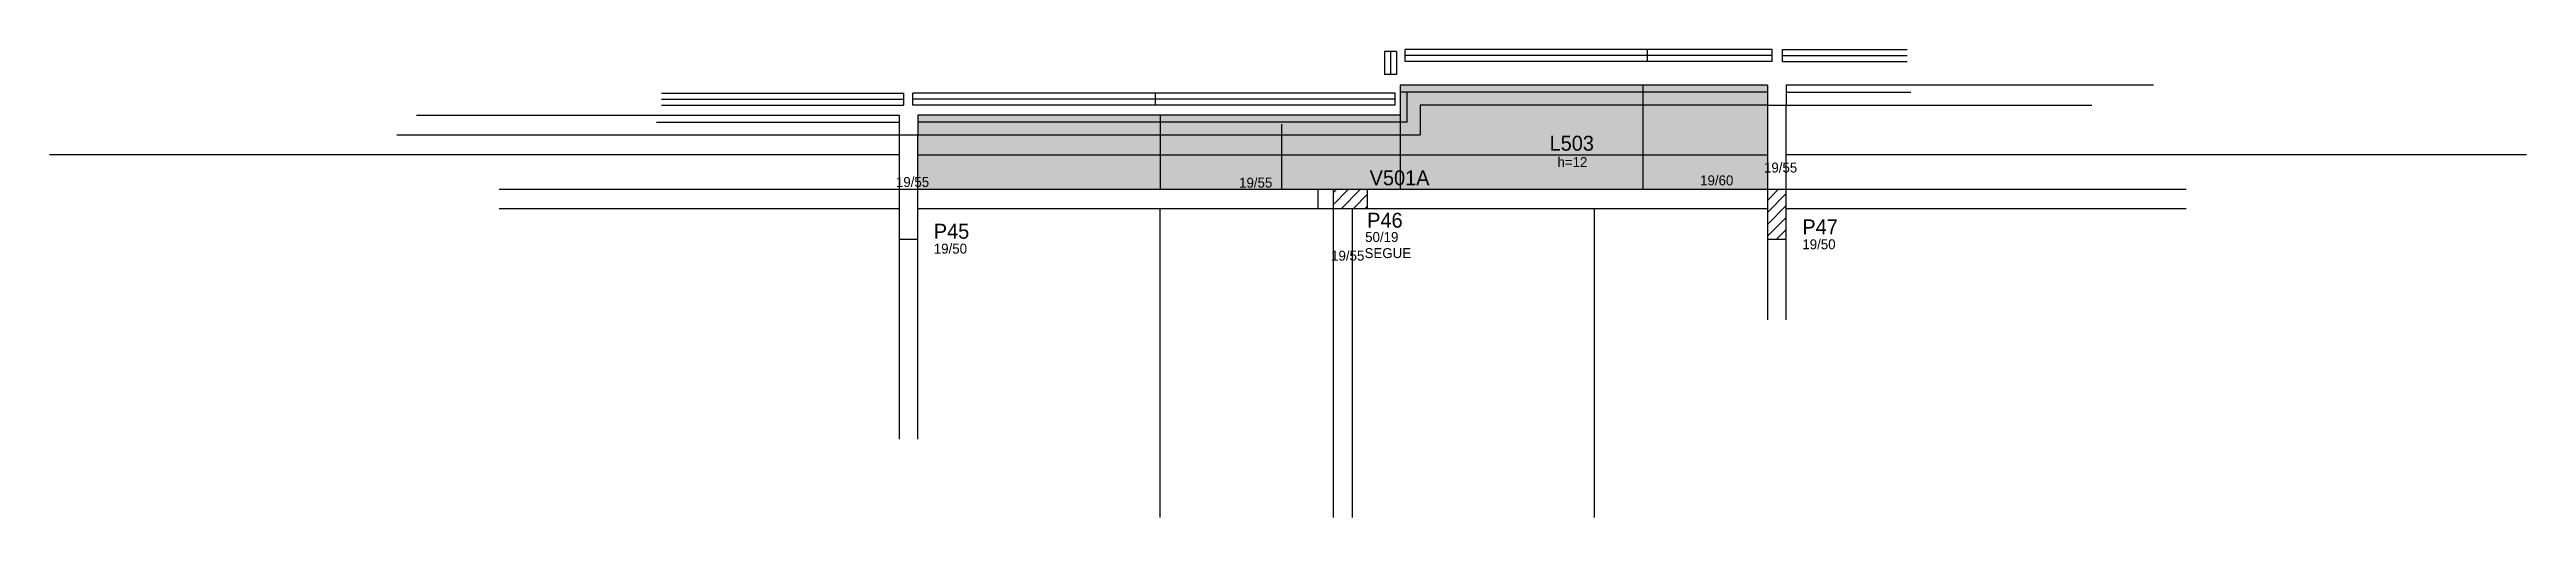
# Model space of a CAD drawing. Header units: metres. Extents: x 4489 to 6982, y 3187 to 3658.
import ezdxf

# ---------------------------------------------------------------- set-up
doc = ezdxf.new("R2010")
doc.units = ezdxf.units.M
for name, color, linetype in [('3', 7, 'Continuous'), ('4', 7, 'Continuous'), ('7', 7, 'Continuous'), ('Painéis', 7, 'Continuous'), ('REAPROVEITAMENTO', 7, 'Continuous'), ('SARR_2.2x7', 7, 'Continuous')]:
    doc.layers.add(name, color=color, linetype=linetype)

msp = doc.modelspace()

# ---------------------------------------------------------------- hatches: boundary and pattern name
at = {"layer": 'REAPROVEITAMENTO'}
h = msp.add_hatch(color=7, dxfattribs=at)
h.dxf.hatch_style = 1
h.paths.add_polyline_path([(6217.7, 3621.9), (5848.2, 3621.9), (5848.2, 3621.9), (5848.2, 3591.9), (5848.2, 3591.9), (5362.7, 3591.9), (5362.7, 3591.9), (5362.7, 3516.9), (5362.7, 3516.9), (6217.7, 3516.9), (6217.7, 3516.9), (6217.7, 3621.9)])

# ---------------------------------------------------------------- linework, layer by layer
at = {"layer": '3', "color": 7, "lineweight": 25}
for p, q in [((6217.7, 3601.9), (5868.2, 3601.9)), ((5868.2, 3601.9), (5868.2, 3571.9)), ((6236.7, 3601.9), (6544.2, 3601.9)), ((4838.2, 3571.9), (5868.2, 3571.9)), ((5780.7, 3501.7), (5795.9, 3516.9)), ((5780.7, 3513.7), (5783.9, 3516.9)), ((5789, 3497.9), (5808, 3516.9)), ((6217.7, 3506), (6228.7, 3516.9)), ((5780.7, 3497.9), (5780.7, 3186.9)), ((5799.7, 3497.9), (5799.7, 3186.9)), ((5801, 3497.9), (5815.2, 3512.2)), ((5813, 3497.9), (5815.2, 3500.2)), ((6217.7, 3494), (6236.7, 3513)), ((6217.7, 3481.9), (6236.7, 3500.9)), ((6217.7, 3469.9), (6236.7, 3488.9)), ((6226.8, 3466.9), (6236.7, 3476.9))]:
    msp.add_line(p, q, dxfattribs=at)
for points in [[(6217.7, 3601.9), (6217.7, 3516.9)], [(6217.7, 3601.9), (6236.7, 3601.9)], [(6236.7, 3516.9), (6236.7, 3601.9)], [(5343.7, 3571.9), (5343.7, 3516.9)], [(5362.7, 3516.9), (5362.7, 3571.9)], [(5343.7, 3516.9), (4941.2, 3516.9)], [(5765.2, 3516.9), (5362.7, 3516.9)], [(6217.7, 3516.9), (5815.2, 3516.9)], [(6639.2, 3516.9), (6236.7, 3516.9)], [(4941.2, 3497.9), (5343.7, 3497.9)], [(5362.7, 3497.9), (5765.2, 3497.9)], [(5815.2, 3497.9), (6217.7, 3497.9)], [(6236.7, 3497.9), (6639.2, 3497.9)], [(5343.7, 3466.9), (5343.7, 3265.9)], [(5362.7, 3265.9), (5362.7, 3466.9)], [(6217.7, 3466.9), (6217.7, 3385.9)], [(6236.7, 3385.9), (6236.7, 3466.9)]]:
    msp.add_lwpolyline(points, dxfattribs=at)
at = {"layer": '7', "color": 7, "lineweight": 25}
for points in [[(5343.7, 3466.9), (5362.7, 3466.9), (5362.7, 3516.9), (5343.7, 3516.9), (5343.7, 3466.9)], [(5765.2, 3497.9), (5815.2, 3497.9), (5815.2, 3516.9), (5765.2, 3516.9), (5765.2, 3497.9)], [(5780.7, 3497.9), (5815.2, 3497.9), (5815.2, 3516.9), (5780.7, 3516.9), (5780.7, 3497.9)], [(6217.7, 3466.9), (6236.7, 3466.9), (6236.7, 3516.9), (6217.7, 3516.9), (6217.7, 3466.9)]]:
    msp.add_lwpolyline(points, dxfattribs=at)
at = {"layer": 'Painéis', "color": 7, "lineweight": 25}
for p, q in [((5832.4, 3655.8), (5832.4, 3632.8)), ((5844.4, 3655.8), (5832.4, 3655.8)), ((5844.4, 3655.8), (5832.4, 3655.8)), ((5844.4, 3655.8), (5844.4, 3632.8)), ((6097.1, 3657.9), (5853.1, 3657.9)), ((5853.1, 3645.9), (5853.1, 3657.9)), ((6097.1, 3645.9), (5853.1, 3645.9)), ((6097.1, 3645.9), (6097.1, 3657.9)), ((6222.6, 3657.9), (6097.1, 3657.9)), ((6097.1, 3645.9), (6097.1, 3657.9)), ((6222.6, 3645.9), (6097.1, 3645.9)), ((6222.6, 3645.9), (6222.6, 3657.9)), ((6232.9, 3657.9), (6358.4, 3657.9)), ((6232.9, 3645.9), (6232.9, 3657.9)), ((6232.9, 3645.9), (6358.4, 3645.9)), ((5844.4, 3632.8), (5832.4, 3632.8)), ((6217.7, 3621.9), (5848.2, 3621.9)), ((5848.2, 3621.9), (5848.2, 3591.9)), ((6092.2, 3621.9), (6092.2, 3516.9)), ((6217.7, 3621.9), (6217.7, 3601.9)), ((6606.2, 3621.9), (6236.7, 3621.9)), ((6236.7, 3621.9), (6236.7, 3601.9)), ((4858.2, 3591.9), (5343.7, 3591.9)), ((5104.7, 3613.9), (5348.7, 3613.9)), ((5104.7, 3601.9), (5348.7, 3601.9)), ((5343.7, 3591.9), (5343.7, 3571.9)), ((5348.7, 3601.9), (5348.7, 3613.9)), ((5601.7, 3613.9), (5357.7, 3613.9)), ((5357.7, 3601.9), (5357.7, 3613.9)), ((5601.7, 3601.9), (5357.7, 3601.9)), ((5848.2, 3591.9), (5362.7, 3591.9)), ((5362.7, 3591.9), (5362.7, 3571.9)), ((5601.7, 3601.9), (5601.7, 3613.9)), ((5843.2, 3613.9), (5601.7, 3613.9)), ((5601.7, 3601.9), (5601.7, 3613.9)), ((5843.2, 3601.9), (5601.7, 3601.9)), ((5606.7, 3591.9), (5606.7, 3516.9)), ((5843.2, 3601.9), (5843.2, 3613.9)), ((5848.2, 3591.9), (5848.2, 3516.9)), ((5728.7, 3582.9), (5728.7, 3516.9)), ((5343.7, 3551.9), (4488.7, 3551.9)), ((5362.7, 3551.9), (6217.7, 3551.9)), ((6981.7, 3551.9), (6236.7, 3551.9)), ((5606.7, 3186.9), (5606.7, 3497.9)), ((6043.7, 3186.9), (6043.7, 3497.9))]:
    msp.add_line(p, q, dxfattribs=at)
at = {"layer": 'SARR_2.2x7', "color": 7, "lineweight": 25}
for p, q in [((5838.4, 3655.8), (5838.4, 3632.8)), ((6097.1, 3651.9), (5853.1, 3651.9)), ((6222.6, 3651.9), (6097.1, 3651.9)), ((6232.9, 3651.9), (6358.4, 3651.9)), ((6092.2, 3614.9), (5848.2, 3614.9)), ((5855.2, 3584.9), (5855.2, 3614.9)), ((6217.7, 3614.9), (6092.2, 3614.9)), ((6236.7, 3614.9), (6362.2, 3614.9)), ((5104.7, 3607.9), (5348.7, 3607.9)), ((5601.7, 3607.9), (5357.7, 3607.9)), ((5843.2, 3607.9), (5601.7, 3607.9)), ((5099.7, 3584.9), (5343.7, 3584.9)), ((5606.7, 3584.9), (5362.7, 3584.9)), ((5848.2, 3584.9), (5606.7, 3584.9)), ((5855.2, 3584.9), (5848.2, 3584.9))]:
    msp.add_line(p, q, dxfattribs=at)

# ---------------------------------------------------------------- texts
at = {"layer": '3', "color": 7, "lineweight": 25}
for s, p in [('h=12', (6006.4, 3539.6)), ('19/55', (6214.3, 3534.1)), ('19/55', (5340.6, 3519.6)), ('19/55', (5686, 3518.9)), ('19/60', (6150, 3521.2)), ('50/19', (5812.9, 3464.2)), ('19/50', (6252.9, 3456.9)), ('19/50', (5378.7, 3452.5)), ('19/55', (5778.6, 3445.4)), ('SEGUE', (5812.3, 3448))]:
    msp.add_text(s, height=10, dxfattribs=at).set_placement(p)
at = {"layer": '4', "color": 7, "lineweight": 25}
for s, p in [('L503', (5998.5, 3556.1)), ('V501A', (5817.4, 3521.3)), ('P46', (5814.9, 3478.6)), ('P45', (5378.7, 3467.5)), ('P47', (6252.9, 3471.9))]:
    msp.add_text(s, height=15, dxfattribs=at).set_placement(p)

doc.saveas('drawing.dxf')
